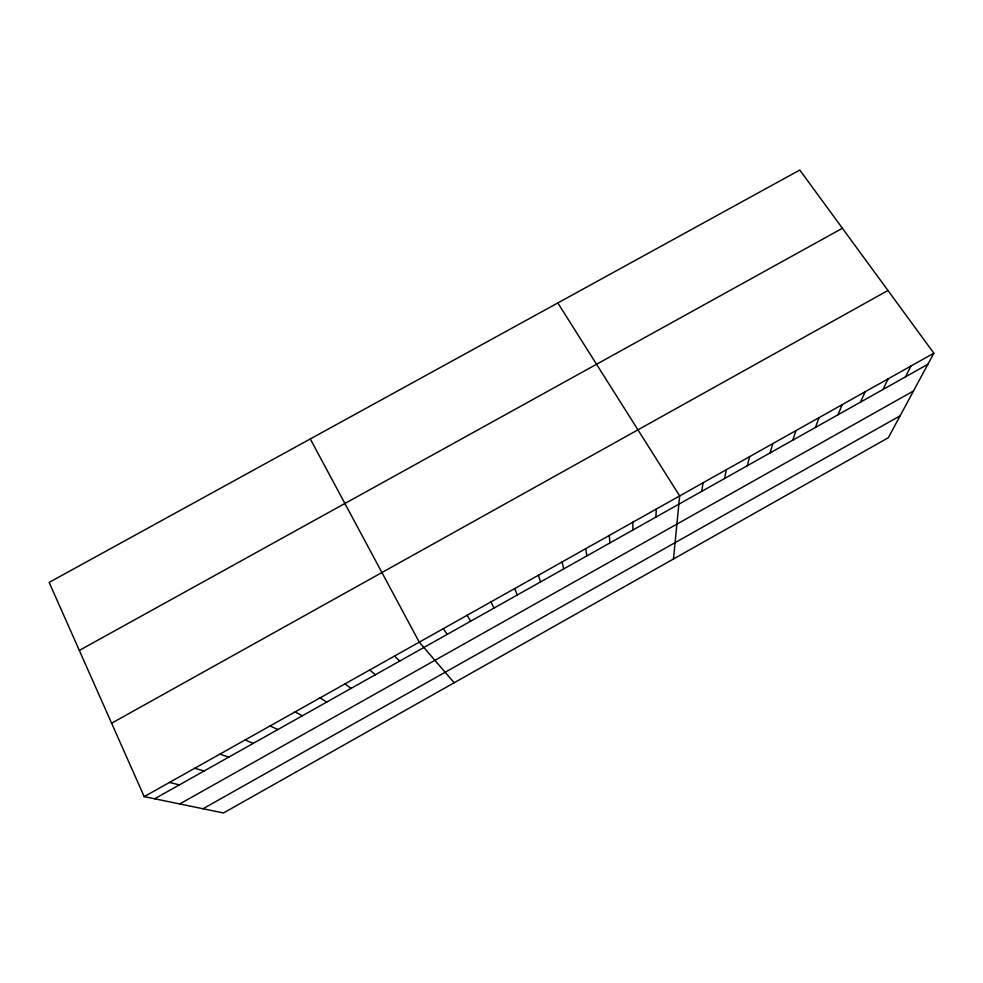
<?xml version="1.0" encoding="UTF-8"?>
<svg xmlns="http://www.w3.org/2000/svg" width="983" height="983" viewBox="0 0 983 983"><rect width="100%" height="100%" fill="white"/><g stroke="black" fill="none" stroke-linecap="round" stroke-linejoin="round"><path stroke-width="1.47" d="M655.931 517.083L656.263 509.071M673.478 558.983L679.671 495.924L557.828 302.948M701.751 491.34L703.042 482.8M724.582 478.5L726.351 469.714M747.363 465.696L749.611 456.653M770.094 452.93L772.81 443.616M792.79 440.175L795.972 430.615M815.423 427.458L819.072 417.64M838.008 414.765L842.136 404.689M860.555 402.096L865.138 391.762M883.041 389.452L888.091 378.873M905.49 376.845L910.995 366.008M933.85 353.18L888.337 437.718L223.473 812.966L144.194 796.635L49.15 582.391L799.769 170.034L933.85 353.18L144.194 796.635M203.014 808.751L900.133 415.809M154.638 798.786L927.891 364.251M179.742 803.959L913.514 390.951M111.62 723.205L887.956 290.489M79.328 650.414L842.394 228.265M169.494 782.431L179.385 784.876M194.732 768.264L204.083 771.004M219.909 754.121L228.732 757.156M245.037 740.015L253.319 743.332M270.104 725.933L277.845 729.558M295.109 711.889L302.322 715.796M320.053 697.881L326.737 702.083M344.947 683.91L351.103 688.383M369.768 669.964L375.408 674.731M394.552 656.042L399.663 661.092M454.195 682.743L419.262 642.169L310.284 438.934M443.21 628.727L447.29 634.33M467.085 615.309L470.673 621.182M490.922 601.928L494.007 608.072M514.699 588.571L517.291 594.985M538.426 575.252L540.527 581.936M562.092 561.957L563.701 568.911M585.721 548.686L586.839 555.911M609.288 535.452L609.915 542.935M632.794 522.243L632.954 529.997"/></g></svg>
